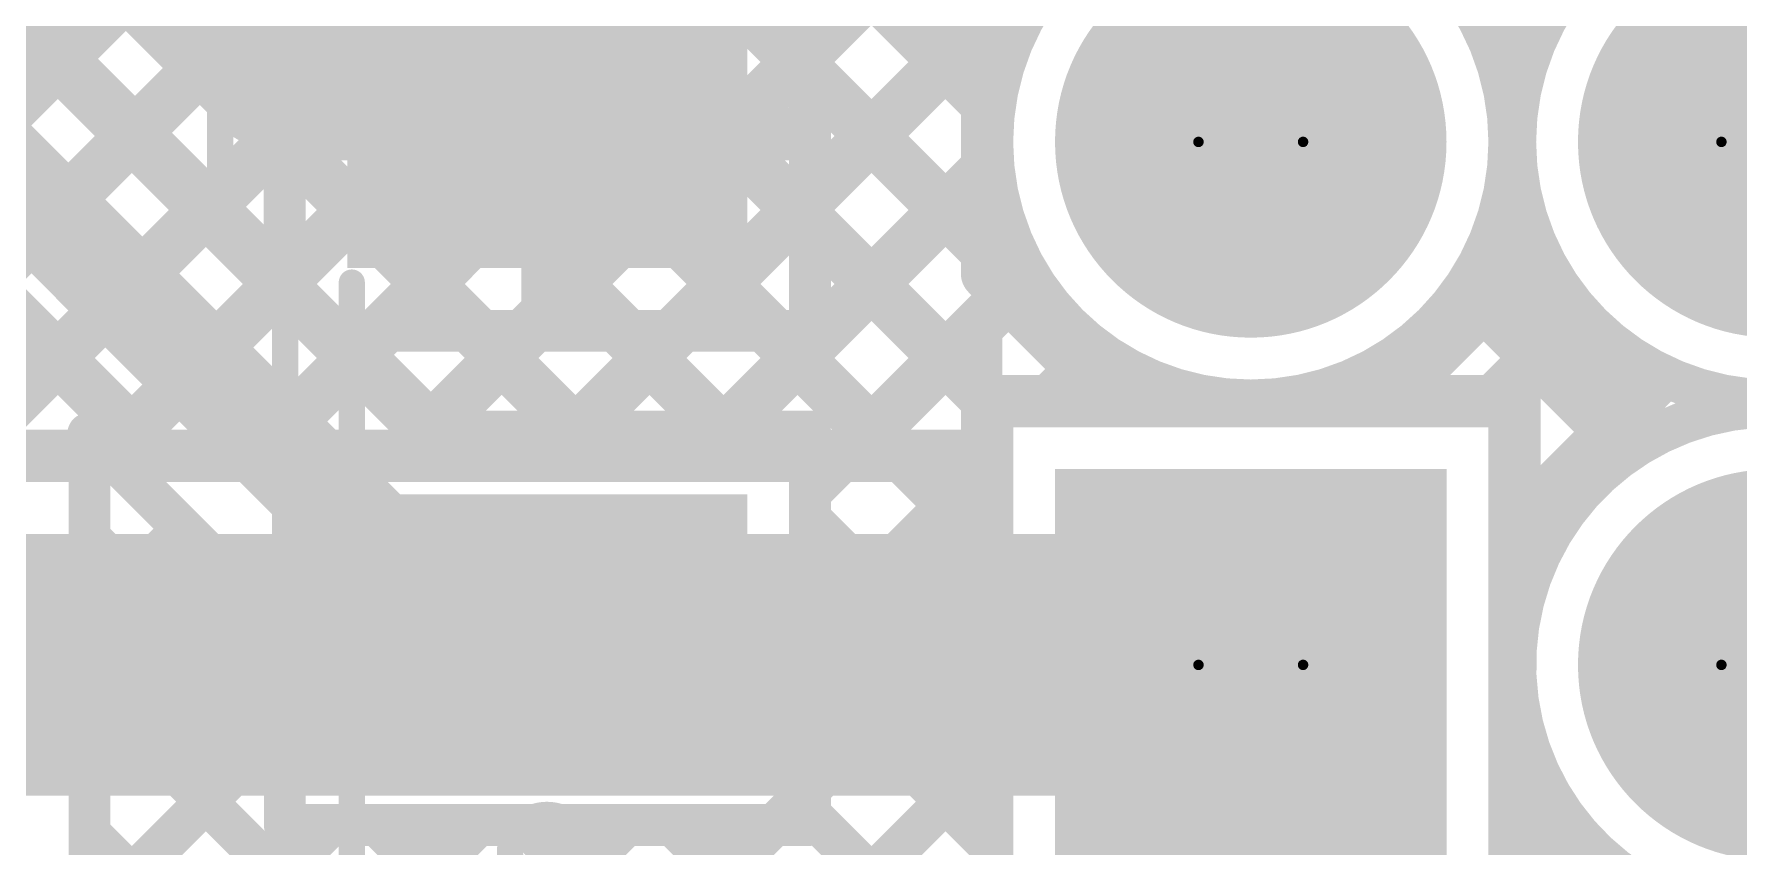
# Model space of a CAD drawing. Header units: inches. Extents: x -1.9 to 9.4, y 0 to 6.7.
# Drawn here: x 0.2097 to 0.5357, y 2.3668 to 2.5222 of the extents above; entities that cross this region are included whole.
import ezdxf

# ---------------------------------------------------------------- set-up
doc = ezdxf.new("R2010")
doc.units = ezdxf.units.IN
doc.header["$MEASUREMENT"] = 0
for name, color, linetype in [('Bottom Layer', 5, 'Continuous'), ('Bottom Solder', 6, 'Continuous'), ('Drill Drawing', 1, 'Continuous'), ('Mechanical 15', 56, 'Continuous'), ('Multi-Layer', 9, 'Continuous'), ('Pad Holes', 156, 'Continuous'), ('Top Layer', 1, 'Continuous'), ('Top Overlay', 2, 'Continuous'), ('Top Paste', 8, 'Continuous'), ('Top Solder', 216, 'Continuous')]:
    doc.layers.add(name, color=color, linetype=linetype)

# ---------------------------------------------------------------- blocks, each defined once
blk = doc.blocks.new('PH_01338_21')
at = {"layer": 'Bottom Layer'}
h = blk.add_hatch(color=5, dxfattribs=at)
edge = h.paths.add_edge_path()
edge.add_arc((-0.2, 0.05), 0.03543, 0, 360)
h = blk.add_hatch(color=5, dxfattribs=at)
edge = h.paths.add_edge_path()
edge.add_arc((-0.1, 0.05), 0.03543, 0, 360)
blk.add_hatch(color=5, dxfattribs=at).paths.add_polyline_path([(-0.23543, -0.01457), (-0.16457, -0.01457), (-0.16457, -0.08543), (-0.23543, -0.08543)])
h = blk.add_hatch(color=5, dxfattribs=at)
edge = h.paths.add_edge_path()
edge.add_arc((-0.1, -0.05), 0.03543, 0, 360)
at = {"layer": 'Bottom Solder'}
h = blk.add_hatch(color=6, dxfattribs=at)
edge = h.paths.add_edge_path()
edge.add_arc((-0.2, 0.05), 0.03743, 0, 360)
h = blk.add_hatch(color=6, dxfattribs=at)
edge = h.paths.add_edge_path()
edge.add_arc((-0.1, 0.05), 0.03743, 0, 360)
blk.add_hatch(color=6, dxfattribs=at).paths.add_polyline_path([(-0.23743, -0.01257), (-0.16257, -0.01257), (-0.16257, -0.08743), (-0.23743, -0.08743)])
h = blk.add_hatch(color=6, dxfattribs=at)
edge = h.paths.add_edge_path()
edge.add_arc((-0.1, -0.05), 0.03743, 0, 360)
at = {"layer": 'Multi-Layer'}
h = blk.add_hatch(color=9, dxfattribs=at)
edge = h.paths.add_edge_path()
edge.add_arc((-0.2, 0.05), 0.03543, 0, 360)
h = blk.add_hatch(color=9, dxfattribs=at)
edge = h.paths.add_edge_path()
edge.add_arc((-0.1, 0.05), 0.03543, 0, 360)
blk.add_hatch(color=9, dxfattribs=at).paths.add_polyline_path([(-0.23543, -0.01457), (-0.16457, -0.01457), (-0.16457, -0.08543), (-0.23543, -0.08543)])
h = blk.add_hatch(color=9, dxfattribs=at)
edge = h.paths.add_edge_path()
edge.add_arc((-0.1, -0.05), 0.03543, 0, 360)
at = {"layer": 'Pad Holes'}
h = blk.add_hatch(color=7, dxfattribs=at)
edge = h.paths.add_edge_path()
edge.add_arc((-0.2, 0.05), 0.02165, 0, 360)
h = blk.add_hatch(color=7, dxfattribs=at)
edge = h.paths.add_edge_path()
edge.add_arc((-0.1, 0.05), 0.02165, 0, 360)
h = blk.add_hatch(color=7, dxfattribs=at)
edge = h.paths.add_edge_path()
edge.add_arc((-0.2, -0.05), 0.02165, 0, 360)
h = blk.add_hatch(color=7, dxfattribs=at)
edge = h.paths.add_edge_path()
edge.add_arc((-0.1, -0.05), 0.02165, 0, 360)
at = {"layer": 'Top Layer'}
h = blk.add_hatch(color=1, dxfattribs=at)
edge = h.paths.add_edge_path()
edge.add_arc((-0.2, 0.05), 0.03543, 0, 360)
h = blk.add_hatch(color=1, dxfattribs=at)
edge = h.paths.add_edge_path()
edge.add_arc((-0.1, 0.05), 0.03543, 0, 360)
blk.add_hatch(color=1, dxfattribs=at).paths.add_polyline_path([(-0.23543, -0.01457), (-0.16457, -0.01457), (-0.16457, -0.08543), (-0.23543, -0.08543)])
h = blk.add_hatch(color=1, dxfattribs=at)
edge = h.paths.add_edge_path()
edge.add_arc((-0.1, -0.05), 0.03543, 0, 360)
at = {"layer": 'Top Solder'}
h = blk.add_hatch(color=216, dxfattribs=at)
edge = h.paths.add_edge_path()
edge.add_arc((-0.2, 0.05), 0.03743, 0, 360)
h = blk.add_hatch(color=216, dxfattribs=at)
edge = h.paths.add_edge_path()
edge.add_arc((-0.1, 0.05), 0.03743, 0, 360)
blk.add_hatch(color=216, dxfattribs=at).paths.add_polyline_path([(-0.23743, -0.01257), (-0.16257, -0.01257), (-0.16257, -0.08743), (-0.23743, -0.08743)])
h = blk.add_hatch(color=216, dxfattribs=at)
edge = h.paths.add_edge_path()
edge.add_arc((-0.1, -0.05), 0.03743, 0, 360)
at = {"layer": 'Top Overlay'}
blk.add_lwpolyline([(-0.25, -0.09842, 0.005, 0.005, 0), (-0.25, 0.09842, 0.005, 0.005, 0)], format="xyseb", dxfattribs=at)
blk = doc.blocks.new('MBS10S_25')
at = {"layer": 'Top Layer'}
for points in [[(-0.15577, 0.07086), (-0.08333, 0.07086), (-0.08333, 0.02362), (-0.15577, 0.02362)], [(0.08332, 0.07086), (0.15576, 0.07086), (0.15576, 0.02362), (0.08332, 0.02362)], [(-0.15576, -0.02362), (-0.08332, -0.02362), (-0.08332, -0.07086), (-0.15576, -0.07086)], [(0.08333, -0.02362), (0.15577, -0.02362), (0.15577, -0.07086), (0.08333, -0.07086)]]:
    blk.add_hatch(color=1, dxfattribs=at).paths.add_polyline_path(points)
at = {"layer": 'Top Paste'}
for points in [[(-0.15577, 0.07086), (-0.08333, 0.07086), (-0.08333, 0.02362), (-0.15577, 0.02362)], [(0.08332, 0.07086), (0.15576, 0.07086), (0.15576, 0.02362), (0.08332, 0.02362)], [(-0.15576, -0.02362), (-0.08332, -0.02362), (-0.08332, -0.07086), (-0.15576, -0.07086)], [(0.08333, -0.02362), (0.15577, -0.02362), (0.15577, -0.07086), (0.08333, -0.07086)]]:
    blk.add_hatch(color=8, dxfattribs=at).paths.add_polyline_path(points)
at = {"layer": 'Top Solder'}
for points in [[(-0.15777, 0.07286), (-0.08133, 0.07286), (-0.08133, 0.02162), (-0.15777, 0.02162)], [(0.08132, 0.07286), (0.15776, 0.07286), (0.15776, 0.02162), (0.08132, 0.02162)], [(-0.15776, -0.02162), (-0.08132, -0.02162), (-0.08132, -0.07286), (-0.15776, -0.07286)], [(0.08133, -0.02162), (0.15777, -0.02162), (0.15777, -0.07286), (0.08133, -0.07286)]]:
    blk.add_hatch(color=216, dxfattribs=at).paths.add_polyline_path(points)
at = {"layer": 'Mechanical 15'}
blk.add_lwpolyline([(0.07054, 0.00501, 0.0001, 0.0001, 0), (0.07052, 0.00499, 0.0001, 0.0001, 0)], format="xyseb", dxfattribs=at)
for points in [[(0.0705, 0.00499, 0.00005, 0.00005, 1), (0.07055, 0.00499, 0.00005, 0.00005, 1)], [(0.07052, 0.00501, 0.00005, 0.00005, 1), (0.07057, 0.00501, 0.00005, 0.00005, 1)]]:
    blk.add_lwpolyline(points, format="xyseb", close=True, dxfattribs=at)
at = {"layer": 'Top Overlay'}
for points in [[(-0.1124, 0.09, 0.005, 0.005, 1), (-0.12654, 0.09, 0.005, 0.005, 1)], [(-0.0834, 0.09843, 0.0025, 0.0025, 1), (-0.0809, 0.09843, 0.0025, 0.0025, 1)], [(-0.0834, 0.09843, 0.0025, 0.0025, 1), (-0.0809, 0.09843, 0.0025, 0.0025, 1)], [(-0.07067, 0.09843, 0.0025, 0.0025, 1), (-0.06817, 0.09843, 0.0025, 0.0025, 1)], [(0.08195, 0.09843, 0.0025, 0.0025, 1), (0.08445, 0.09843, 0.0025, 0.0025, 1)], [(0.08195, 0.09843, 0.0025, 0.0025, 1), (0.08445, 0.09843, 0.0025, 0.0025, 1)], [(-0.12779, 0.09, 0.0025, 0.0025, 1), (-0.12529, 0.09, 0.0025, 0.0025, 1)], [(-0.11365, 0.09, 0.0025, 0.0025, 1), (-0.11115, 0.09, 0.0025, 0.0025, 1)], [(0.03678, 0.085, 0.0025, 0.0025, 1), (0.03928, 0.085, 0.0025, 0.0025, 1)], [(-0.0834, 0.07564, 0.0025, 0.0025, 1), (-0.0809, 0.07564, 0.0025, 0.0025, 1)], [(0.08195, 0.07564, 0.0025, 0.0025, 1), (0.08445, 0.07564, 0.0025, 0.0025, 1)], [(-0.04822, 0.07, 0.0025, 0.0025, 1), (-0.04572, 0.07, 0.0025, 0.0025, 1)], [(0.03678, 0.055, 0.0025, 0.0025, 1), (0.03928, 0.055, 0.0025, 0.0025, 1)], [(0.03678, 0.055, 0.0025, 0.0025, 1), (0.03928, 0.055, 0.0025, 0.0025, 1)], [(-0.06822, 0.05, 0.0025, 0.0025, 1), (-0.06572, 0.05, 0.0025, 0.0025, 1)], [(-0.02822, 0.05, 0.0025, 0.0025, 1), (-0.02572, 0.05, 0.0025, 0.0025, 1)], [(-0.04822, 0.03, 0.0025, 0.0025, 1), (-0.04572, 0.03, 0.0025, 0.0025, 1)], [(0.03678, 0.025, 0.0025, 0.0025, 1), (0.03928, 0.025, 0.0025, 0.0025, 1)], [(-0.0834, 0.01886, 0.0025, 0.0025, 1), (-0.0809, 0.01886, 0.0025, 0.0025, 1)], [(0.08195, 0.01886, 0.0025, 0.0025, 1), (0.08445, 0.01886, 0.0025, 0.0025, 1)], [(-0.0834, -0.01885, 0.0025, 0.0025, 1), (-0.0809, -0.01885, 0.0025, 0.0025, 1)], [(0.08195, -0.01885, 0.0025, 0.0025, 1), (0.08445, -0.01885, 0.0025, 0.0025, 1)], [(0.03928, -0.025, 0.0025, 0.0025, 1), (0.04178, -0.025, 0.0025, 0.0025, 1)], [(-0.05822, -0.035, 0.0025, 0.0025, 1), (-0.05572, -0.035, 0.0025, 0.0025, 1)], [(0.03928, -0.055, 0.0025, 0.0025, 1), (0.04178, -0.055, 0.0025, 0.0025, 1)], [(0.03928, -0.055, 0.0025, 0.0025, 1), (0.04178, -0.055, 0.0025, 0.0025, 1)], [(-0.0834, -0.07563, 0.0025, 0.0025, 1), (-0.0809, -0.07563, 0.0025, 0.0025, 1)], [(-0.05822, -0.075, 0.0025, 0.0025, 1), (-0.05572, -0.075, 0.0025, 0.0025, 1)], [(0.08195, -0.07563, 0.0025, 0.0025, 1), (0.08445, -0.07563, 0.0025, 0.0025, 1)], [(0.03928, -0.085, 0.0025, 0.0025, 1), (0.04178, -0.085, 0.0025, 0.0025, 1)], [(-0.0834, -0.09842, 0.0025, 0.0025, 1), (-0.0809, -0.09842, 0.0025, 0.0025, 1)], [(-0.0834, -0.09842, 0.0025, 0.0025, 1), (-0.0809, -0.09842, 0.0025, 0.0025, 1)], [(-0.07067, -0.09842, 0.0025, 0.0025, 1), (-0.06817, -0.09842, 0.0025, 0.0025, 1)], [(0.08195, -0.09842, 0.0025, 0.0025, 1), (0.08445, -0.09842, 0.0025, 0.0025, 1)], [(0.08195, -0.09842, 0.0025, 0.0025, 1), (0.08445, -0.09842, 0.0025, 0.0025, 1)]]:
    blk.add_lwpolyline(points, format="xyseb", close=True, dxfattribs=at)
for points in [[(0.0832, 0.09843, 0.005, 0.005, 0), (-0.08215, 0.09843, 0.005, 0.005, 0)], [(-0.08215, 0.09843, 0.005, 0.005, 0), (-0.08215, 0.07564, 0.005, 0.005, 0)], [(-0.06942, 0.09843, 0.005, 0.005, 0), (-0.06942, -0.09842, 0.005, 0.005, 0)], [(0.0832, 0.09843, 0.005, 0.005, 0), (0.0832, 0.07564, 0.005, 0.005, 0)], [(0.03803, 0.085, 0.005, 0.005, -1), (0.03803, 0.055, 0.005, 0.005, 0)], [(-0.04697, 0.07, 0.005, 0.005, 0), (-0.04697, 0.03, 0.005, 0.005, 0)], [(0.03803, 0.025, 0.005, 0.005, -1), (0.03803, 0.055, 0.005, 0.005, 0)], [(-0.02697, 0.05, 0.005, 0.005, 0), (-0.06697, 0.05, 0.005, 0.005, 0)], [(-0.08215, 0.01886, 0.005, 0.005, 0), (-0.08215, -0.01885, 0.005, 0.005, 0)], [(0.0832, 0.01886, 0.005, 0.005, 0), (0.0832, -0.01885, 0.005, 0.005, 0)], [(0.04053, -0.025, 0.005, 0.005, -1), (0.04053, -0.055, 0.005, 0.005, 0)], [(-0.05697, -0.035, 0.005, 0.005, 0), (-0.05697, -0.075, 0.005, 0.005, 0)], [(0.04053, -0.085, 0.005, 0.005, -1), (0.04053, -0.055, 0.005, 0.005, 0)], [(-0.08215, -0.07563, 0.005, 0.005, 0), (-0.08215, -0.09842, 0.005, 0.005, 0)], [(0.0832, -0.07563, 0.005, 0.005, 0), (0.0832, -0.09842, 0.005, 0.005, 0)], [(0.0832, -0.09842, 0.005, 0.005, 0), (-0.08215, -0.09842, 0.005, 0.005, 0)]]:
    blk.add_lwpolyline(points, format="xyseb", dxfattribs=at)

msp = doc.modelspace()

# ---------------------------------------------------------------- linework, layer by layer
at = {"layer": 'Bottom Layer'}
for points in [[(0.16792, 2.47046, 0.01, 0.01, 0), (1.06697, 3.36951, 0.01, 0.01, 0)], [(0.18206, 2.45632, 0.01, 0.01, 0), (1.09526, 3.36951, 0.01, 0.01, 0)], [(0.1962, 2.44217, 0.01, 0.01, 0), (1.12354, 3.36951, 0.01, 0.01, 0)], [(0.22389, 2.44157, 0.01, 0.01, 0), (1.15183, 3.36951, 0.01, 0.01, 0)], [(0.25217, 2.44157, 0.01, 0.01, 0), (1.18011, 3.36951, 0.01, 0.01, 0)], [(0.28046, 2.44157, 0.01, 0.01, 0), (0.95067, 3.11179, 0.01, 0.01, 0)], [(0.1659, 2.67835, 0.01, 0.01, 0), (0.39225, 2.45201, 0.01, 0.01, 0)], [(0.21103, 2.66151, 0.01, 0.01, 0), (0.39196, 2.48058, 0.01, 0.01, 0)], [(0.23931, 2.66151, 0.01, 0.01, 0), (0.39196, 2.50886, 0.01, 0.01, 0)], [(0.1659, 2.65007, 0.01, 0.01, 0), (0.3744, 2.44157, 0.01, 0.01, 0)], [(0.1659, 2.62179, 0.01, 0.01, 0), (0.34611, 2.44157, 0.01, 0.01, 0)], [(0.1659, 2.5935, 0.01, 0.01, 0), (0.31783, 2.44157, 0.01, 0.01, 0)], [(0.1659, 2.56522, 0.01, 0.01, 0), (0.28954, 2.44157, 0.01, 0.01, 0)], [(0.39196, 2.52479, 0.01, 0.01, 0), (0.41917, 2.55201, 0.01, 0.01, 0)], [(0.39196, 2.52679, 0.01, 0.01, 0), (0.41718, 2.55201, 0.01, 0.01, 0)], [(0.1659, 2.53693, 0.01, 0.01, 0), (0.26126, 2.44157, 0.01, 0.01, 0)], [(0.30874, 2.44157, 0.01, 0.01, 0), (0.39196, 2.52479, 0.01, 0.01, 0)], [(0.39196, 2.47636, 0.01, 0.01, 0), (0.39196, 2.52679, 0.01, 0.01, 0)], [(0.1659, 2.50865, 0.01, 0.01, 0), (0.23297, 2.44157, 0.01, 0.01, 0)], [(0.33703, 2.44157, 0.01, 0.01, 0), (0.39196, 2.49651, 0.01, 0.01, 0)], [(0.33703, 2.44157, 0.01, 0.01, 0), (0.39196, 2.49651, 0.01, 0.01, 0)], [(0.39196, 2.47636, 0.01, 0.01, 0), (0.41631, 2.45201, 0.01, 0.01, 0)], [(0.46848, 2.45201, 0.01, 0.01, 0), (0.49239, 2.47593, 0.01, 0.01, 0)], [(0.49239, 2.47593, 0.01, 0.01, 0), (0.51674, 2.45157, 0.01, 0.01, 0)], [(0.36531, 2.44157, 0.01, 0.01, 0), (0.39603, 2.47229, 0.01, 0.01, 0)], [(0.48693, 2.47046, 0.01, 0.01, 0), (0.51128, 2.44611, 0.01, 0.01, 0)], [(0.48888, 2.45201, 0.01, 0.01, 0), (0.5026, 2.46572, 0.01, 0.01, 0)], [(0.40403, 2.45201, 0.01, 0.01, 0), (0.41017, 2.45815, 0.01, 0.01, 0)], [(0.47279, 2.45632, 0.01, 0.01, 0), (0.4771, 2.45201, 0.01, 0.01, 0)], [(0.39196, 2.44157, 0.01, 0.01, 0), (0.39196, 2.45201, 0.01, 0.01, 0)], [(0.39196, 2.45201, 0.01, 0.01, 0), (0.41631, 2.45201, 0.01, 0.01, 0)], [(0.46848, 2.45201, 0.01, 0.01, 0), (0.49283, 2.45201, 0.01, 0.01, 0)], [(0.49283, 2.42766, 0.01, 0.01, 0), (0.49283, 2.45201, 0.01, 0.01, 0)], [(0.49283, 2.42767, 0.01, 0.01, 0), (0.51674, 2.45158, 0.01, 0.01, 0)], [(0.49283, 2.42766, 0.01, 0.01, 0), (0.51674, 2.45157, 0.01, 0.01, 0)], [(0.1968, 2.44157, 0.01, 0.01, 0), (0.39196, 2.44157, 0.01, 0.01, 0)], [(0.49283, 2.43628, 0.01, 0.01, 0), (0.49714, 2.43197, 0.01, 0.01, 0)], [(0.1768, 2.40157, 0.05, 0.05, 0), (0.44239, 2.40157, 0.05, 0.05, 0)], [(0.44143, 2.40061, 0.05, 0.05, 0), (0.44239, 2.40157, 0.05, 0.05, 0)], [(0.44143, 2.32368, 0.05, 0.05, 0), (0.44143, 2.40061, 0.05, 0.05, 0)], [(0.54239, 2.40157, 0.02, 0.02, 0), (0.64933, 2.29464, 0.02, 0.02, 0)], [(0.49283, 2.35114, 0.01, 0.01, 0), (0.49283, 2.37549, 0.01, 0.01, 0)], [(0.49283, 2.37549, 0.01, 0.01, 0), (0.51718, 2.35114, 0.01, 0.01, 0)], [(0.49283, 2.3711, 0.01, 0.01, 0), (0.49502, 2.3733, 0.01, 0.01, 0)]]:
    msp.add_lwpolyline(points, format="xyseb", dxfattribs=at)
for points in [[(0.38946, 2.52679, 0.005, 0.005, 1), (0.39446, 2.52679, 0.005, 0.005, 1)], [(0.38946, 2.52679, 0.005, 0.005, 1), (0.39446, 2.52679, 0.005, 0.005, 1)], [(0.38946, 2.52479, 0.005, 0.005, 1), (0.39446, 2.52479, 0.005, 0.005, 1)], [(0.38946, 2.52479, 0.005, 0.005, 1), (0.39446, 2.52479, 0.005, 0.005, 1)], [(0.38946, 2.50886, 0.005, 0.005, 1), (0.39446, 2.50886, 0.005, 0.005, 1)], [(0.38946, 2.49651, 0.005, 0.005, 1), (0.39446, 2.49651, 0.005, 0.005, 1)], [(0.38946, 2.49651, 0.005, 0.005, 1), (0.39446, 2.49651, 0.005, 0.005, 1)], [(0.38946, 2.48058, 0.005, 0.005, 1), (0.39446, 2.48058, 0.005, 0.005, 1)], [(0.38946, 2.47636, 0.005, 0.005, 1), (0.39446, 2.47636, 0.005, 0.005, 1)], [(0.38946, 2.47636, 0.005, 0.005, 1), (0.39446, 2.47636, 0.005, 0.005, 1)], [(0.48989, 2.47593, 0.005, 0.005, 1), (0.49489, 2.47593, 0.005, 0.005, 1)], [(0.48989, 2.47593, 0.005, 0.005, 1), (0.49489, 2.47593, 0.005, 0.005, 1)], [(0.39353, 2.47229, 0.005, 0.005, 1), (0.39853, 2.47229, 0.005, 0.005, 1)], [(0.48443, 2.47046, 0.005, 0.005, 1), (0.48943, 2.47046, 0.005, 0.005, 1)], [(0.5001, 2.46572, 0.005, 0.005, 1), (0.5051, 2.46572, 0.005, 0.005, 1)], [(0.40767, 2.45815, 0.005, 0.005, 1), (0.41267, 2.45815, 0.005, 0.005, 1)], [(0.47029, 2.45632, 0.005, 0.005, 1), (0.47529, 2.45632, 0.005, 0.005, 1)], [(0.38946, 2.45201, 0.005, 0.005, 1), (0.39446, 2.45201, 0.005, 0.005, 1)], [(0.38946, 2.45201, 0.005, 0.005, 1), (0.39446, 2.45201, 0.005, 0.005, 1)], [(0.38975, 2.45201, 0.005, 0.005, 1), (0.39475, 2.45201, 0.005, 0.005, 1)], [(0.40153, 2.45201, 0.005, 0.005, 1), (0.40653, 2.45201, 0.005, 0.005, 1)], [(0.41381, 2.45201, 0.005, 0.005, 1), (0.41881, 2.45201, 0.005, 0.005, 1)], [(0.41381, 2.45201, 0.005, 0.005, 1), (0.41881, 2.45201, 0.005, 0.005, 1)], [(0.46598, 2.45201, 0.005, 0.005, 1), (0.47098, 2.45201, 0.005, 0.005, 1)], [(0.46598, 2.45201, 0.005, 0.005, 1), (0.47098, 2.45201, 0.005, 0.005, 1)], [(0.4746, 2.45201, 0.005, 0.005, 1), (0.4796, 2.45201, 0.005, 0.005, 1)], [(0.48638, 2.45201, 0.005, 0.005, 1), (0.49138, 2.45201, 0.005, 0.005, 1)], [(0.49033, 2.45201, 0.005, 0.005, 1), (0.49533, 2.45201, 0.005, 0.005, 1)], [(0.49033, 2.45201, 0.005, 0.005, 1), (0.49533, 2.45201, 0.005, 0.005, 1)], [(0.51424, 2.45158, 0.005, 0.005, 1), (0.51924, 2.45158, 0.005, 0.005, 1)], [(0.51424, 2.45157, 0.005, 0.005, 1), (0.51924, 2.45157, 0.005, 0.005, 1)], [(0.51424, 2.45157, 0.005, 0.005, 1), (0.51924, 2.45157, 0.005, 0.005, 1)], [(0.50878, 2.44611, 0.005, 0.005, 1), (0.51378, 2.44611, 0.005, 0.005, 1)], [(0.22139, 2.44157, 0.005, 0.005, 1), (0.22639, 2.44157, 0.005, 0.005, 1)], [(0.23047, 2.44157, 0.005, 0.005, 1), (0.23547, 2.44157, 0.005, 0.005, 1)], [(0.24967, 2.44157, 0.005, 0.005, 1), (0.25467, 2.44157, 0.005, 0.005, 1)], [(0.25876, 2.44157, 0.005, 0.005, 1), (0.26376, 2.44157, 0.005, 0.005, 1)], [(0.27796, 2.44157, 0.005, 0.005, 1), (0.28296, 2.44157, 0.005, 0.005, 1)], [(0.28704, 2.44157, 0.005, 0.005, 1), (0.29204, 2.44157, 0.005, 0.005, 1)], [(0.30624, 2.44157, 0.005, 0.005, 1), (0.31124, 2.44157, 0.005, 0.005, 1)], [(0.31533, 2.44157, 0.005, 0.005, 1), (0.32033, 2.44157, 0.005, 0.005, 1)], [(0.33453, 2.44157, 0.005, 0.005, 1), (0.33953, 2.44157, 0.005, 0.005, 1)], [(0.33453, 2.44157, 0.005, 0.005, 1), (0.33953, 2.44157, 0.005, 0.005, 1)], [(0.34361, 2.44157, 0.005, 0.005, 1), (0.34861, 2.44157, 0.005, 0.005, 1)], [(0.36281, 2.44157, 0.005, 0.005, 1), (0.36781, 2.44157, 0.005, 0.005, 1)], [(0.3719, 2.44157, 0.005, 0.005, 1), (0.3769, 2.44157, 0.005, 0.005, 1)], [(0.38946, 2.44157, 0.005, 0.005, 1), (0.39446, 2.44157, 0.005, 0.005, 1)], [(0.38946, 2.44157, 0.005, 0.005, 1), (0.39446, 2.44157, 0.005, 0.005, 1)], [(0.49033, 2.43628, 0.005, 0.005, 1), (0.49533, 2.43628, 0.005, 0.005, 1)], [(0.49464, 2.43197, 0.005, 0.005, 1), (0.49964, 2.43197, 0.005, 0.005, 1)], [(0.49033, 2.42767, 0.005, 0.005, 1), (0.49533, 2.42767, 0.005, 0.005, 1)], [(0.49033, 2.42766, 0.005, 0.005, 1), (0.49533, 2.42766, 0.005, 0.005, 1)], [(0.49033, 2.42766, 0.005, 0.005, 1), (0.49533, 2.42766, 0.005, 0.005, 1)], [(0.42893, 2.40061, 0.025, 0.025, 1), (0.45393, 2.40061, 0.025, 0.025, 1)], [(0.42893, 2.40061, 0.025, 0.025, 1), (0.45393, 2.40061, 0.025, 0.025, 1)], [(0.42989, 2.40157, 0.025, 0.025, 1), (0.45489, 2.40157, 0.025, 0.025, 1)], [(0.42989, 2.40157, 0.025, 0.025, 1), (0.45489, 2.40157, 0.025, 0.025, 1)], [(0.53739, 2.40157, 0.01, 0.01, 1), (0.54739, 2.40157, 0.01, 0.01, 1)], [(0.49033, 2.37549, 0.005, 0.005, 1), (0.49533, 2.37549, 0.005, 0.005, 1)], [(0.49033, 2.37549, 0.005, 0.005, 1), (0.49533, 2.37549, 0.005, 0.005, 1)], [(0.49252, 2.3733, 0.005, 0.005, 1), (0.49752, 2.3733, 0.005, 0.005, 1)], [(0.49033, 2.3711, 0.005, 0.005, 1), (0.49533, 2.3711, 0.005, 0.005, 1)]]:
    msp.add_lwpolyline(points, format="xyseb", close=True, dxfattribs=at)
at = {"layer": 'Drill Drawing'}
for points in [[(0.45239, 2.50157, 0.002, 0.002, 1), (0.43239, 2.50157, 0.002, 0.002, 1)], [(0.55239, 2.50157, 0.002, 0.002, 1), (0.53239, 2.50157, 0.002, 0.002, 1)], [(0.43189, 2.50157, 0.001, 0.001, 1), (0.43289, 2.50157, 0.001, 0.001, 1)], [(0.45189, 2.50157, 0.001, 0.001, 1), (0.45289, 2.50157, 0.001, 0.001, 1)], [(0.53189, 2.50157, 0.001, 0.001, 1), (0.53289, 2.50157, 0.001, 0.001, 1)], [(0.45239, 2.40157, 0.002, 0.002, 1), (0.43239, 2.40157, 0.002, 0.002, 1)], [(0.55239, 2.40157, 0.002, 0.002, 1), (0.53239, 2.40157, 0.002, 0.002, 1)], [(0.43189, 2.40157, 0.001, 0.001, 1), (0.43289, 2.40157, 0.001, 0.001, 1)], [(0.45189, 2.40157, 0.001, 0.001, 1), (0.45289, 2.40157, 0.001, 0.001, 1)], [(0.53189, 2.40157, 0.001, 0.001, 1), (0.53289, 2.40157, 0.001, 0.001, 1)]]:
    msp.add_lwpolyline(points, format="xyseb", close=True, dxfattribs=at)
at = {"layer": 'Top Layer'}
for points in [[(0.3581, 2.49094, 0.008, 0.008, 0), (0.54899, 2.68183, 0.008, 0.008, 0)], [(0.23418, 2.66664, 0.008, 0.008, 0), (0.39332, 2.50751, 0.008, 0.008, 0)], [(0.2156, 2.51814, 0.008, 0.008, 0), (0.33922, 2.64176, 0.008, 0.008, 0)], [(0.3581, 2.51922, 0.008, 0.008, 0), (0.46941, 2.63053, 0.008, 0.008, 0)], [(0.38343, 2.63053, 0.008, 0.008, 0), (0.49582, 2.51814, 0.008, 0.008, 0)], [(0.1499, 2.6095, 0.008, 0.008, 0), (0.25766, 2.50174, 0.008, 0.008, 0)], [(0.1499, 2.58383, 0.008, 0.008, 0), (0.25766, 2.47607, 0.008, 0.008, 0)], [(0.1259, 2.57389, 0.02, 0.02, 0), (0.27758, 2.42221, 0.02, 0.02, 0)], [(0.22334, 2.54088, 0.02, 0.02, 0), (0.25338, 2.51084, 0.02, 0.02, 0)], [(0.25766, 2.47607, 0.008, 0.008, 0), (0.25766, 2.54069, 0.008, 0.008, 0)], [(0.3581, 2.46545, 0.008, 0.008, 0), (0.3581, 2.54069, 0.008, 0.008, 0)], [(0.30788, 2.50307, 0.01, 0.01, 0), (0.30788, 2.53669, 0.01, 0.01, 0)], [(0.22974, 2.50399, 0.008, 0.008, 0), (0.25766, 2.53192, 0.008, 0.008, 0)], [(0.25338, 2.51084, 0.02, 0.02, 0), (0.30011, 2.51084, 0.02, 0.02, 0)], [(0.30011, 2.51084, 0.02, 0.02, 0), (0.30788, 2.50307, 0.02, 0.02, 0)], [(0.3581, 2.51444, 0.008, 0.008, 0), (0.42153, 2.45101, 0.008, 0.008, 0)], [(0.49098, 2.51068, 0.008, 0.008, 0), (0.49463, 2.51433, 0.008, 0.008, 0)], [(0.24388, 2.48985, 0.008, 0.008, 0), (0.25766, 2.50363, 0.008, 0.008, 0)], [(0.26166, 2.50307, 0.01, 0.01, 0), (0.30788, 2.50307, 0.01, 0.01, 0)], [(0.30788, 2.50307, 0.01, 0.01, 0), (0.3541, 2.50307, 0.01, 0.01, 0)], [(0.30788, 2.46945, 0.01, 0.01, 0), (0.30788, 2.50307, 0.01, 0.01, 0)], [(0.34166, 2.44621, 0.008, 0.008, 0), (0.39312, 2.49766, 0.008, 0.008, 0)], [(0.34166, 2.44621, 0.008, 0.008, 0), (0.39312, 2.49766, 0.008, 0.008, 0)], [(0.4913, 2.49438, 0.008, 0.008, 0), (0.49395, 2.49172, 0.008, 0.008, 0)], [(0.48486, 2.47627, 0.008, 0.008, 0), (0.49526, 2.48667, 0.008, 0.008, 0)], [(0.3581, 2.48615, 0.008, 0.008, 0), (0.39325, 2.45101, 0.008, 0.008, 0)], [(0.35811, 2.43437, 0.008, 0.008, 0), (0.39996, 2.47622, 0.008, 0.008, 0)], [(0.48341, 2.47398, 0.008, 0.008, 0), (0.5148, 2.44259, 0.008, 0.008, 0)], [(0.48788, 2.45101, 0.008, 0.008, 0), (0.50552, 2.46865, 0.008, 0.008, 0)], [(0.26829, 2.46545, 0.008, 0.008, 0), (0.3581, 2.46545, 0.008, 0.008, 0)], [(0.26829, 2.46545, 0.008, 0.008, 0), (0.28753, 2.44621, 0.008, 0.008, 0)], [(0.27217, 2.46157, 0.008, 0.008, 0), (0.27604, 2.46545, 0.008, 0.008, 0)], [(0.28631, 2.44742, 0.008, 0.008, 0), (0.30433, 2.46545, 0.008, 0.008, 0)], [(0.29395, 2.46545, 0.008, 0.008, 0), (0.31319, 2.44621, 0.008, 0.008, 0)], [(0.31337, 2.44621, 0.008, 0.008, 0), (0.33261, 2.46545, 0.008, 0.008, 0)], [(0.32224, 2.46545, 0.008, 0.008, 0), (0.34148, 2.44621, 0.008, 0.008, 0)], [(0.35052, 2.46545, 0.008, 0.008, 0), (0.39296, 2.42301, 0.008, 0.008, 0)], [(0.40303, 2.45101, 0.008, 0.008, 0), (0.41349, 2.46147, 0.008, 0.008, 0)], [(0.4596, 2.45101, 0.008, 0.008, 0), (0.4677, 2.45911, 0.008, 0.008, 0)], [(0.46912, 2.45999, 0.008, 0.008, 0), (0.4781, 2.45101, 0.008, 0.008, 0)], [(0.49183, 2.42667, 0.008, 0.008, 0), (0.5218, 2.45664, 0.008, 0.008, 0)], [(0.39296, 2.45101, 0.008, 0.008, 0), (0.49183, 2.45101, 0.008, 0.008, 0)], [(0.39296, 2.35214, 0.008, 0.008, 0), (0.39296, 2.45101, 0.008, 0.008, 0)], [(0.49183, 2.35214, 0.008, 0.008, 0), (0.49183, 2.45101, 0.008, 0.008, 0)], [(0.57388, 2.36347, 0.008, 0.008, -4.470322), (0.59183, 2.40157, 0.008, 0.008, 0)], [(0.53254, 2.45313, 0.008, 0.008, 0), (0.53519, 2.45048, 0.008, 0.008, 0)], [(0.22009, 2.44576, 0.008, 0.008, 0), (0.25767, 2.40818, 0.008, 0.008, 0)], [(0.22009, 2.44576, 0.008, 0.008, -0.036165), (0.22034, 2.4423, 0.008, 0.008, 0)], [(0.22009, 2.44576, 0.008, 0.008, -0.036165), (0.22034, 2.4423, 0.008, 0.008, 0)], [(0.28753, 2.44621, 0.008, 0.008, 0), (0.29427, 2.44621, 0.008, 0.008, 0)], [(0.28753, 2.44621, 0.008, 0.008, 0), (0.29427, 2.44621, 0.008, 0.008, 0)], [(0.29427, 2.44621, 0.008, 0.008, 0), (0.35811, 2.44621, 0.008, 0.008, 0)], [(0.35811, 2.37096, 0.008, 0.008, 0), (0.35811, 2.44621, 0.008, 0.008, 0)], [(0.22034, 2.24577, 0.008, 0.008, 0), (0.22034, 2.4423, 0.008, 0.008, 0)], [(0.22034, 2.43802, 0.008, 0.008, 0), (0.22408, 2.44177, 0.008, 0.008, 0)], [(0.35811, 2.40609, 0.008, 0.008, 0), (0.39296, 2.44094, 0.008, 0.008, 0)], [(0.49183, 2.43728, 0.008, 0.008, 0), (0.50081, 2.4283, 0.008, 0.008, 0)], [(0.27758, 2.42221, 0.02, 0.02, 0), (0.29427, 2.42221, 0.02, 0.02, 0)], [(0.29427, 2.42221, 0.02, 0.02, 0), (0.30789, 2.40858, 0.02, 0.02, 0)], [(0.35811, 2.42958, 0.008, 0.008, 0), (0.39296, 2.39472, 0.008, 0.008, 0)], [(0.22034, 2.40974, 0.008, 0.008, 0), (0.23822, 2.42763, 0.008, 0.008, 0)], [(0.22034, 2.42593, 0.008, 0.008, 0), (0.25767, 2.3886, 0.008, 0.008, 0)], [(0.22034, 2.38146, 0.008, 0.008, 0), (0.25237, 2.41348, 0.008, 0.008, 0)], [(0.35811, 2.37781, 0.008, 0.008, 0), (0.39296, 2.41266, 0.008, 0.008, 0)], [(0.25767, 2.37096, 0.008, 0.008, 0), (0.25767, 2.40818, 0.008, 0.008, 0)], [(0.35811, 2.40129, 0.008, 0.008, 0), (0.39296, 2.36644, 0.008, 0.008, 0)], [(0.22034, 2.39764, 0.008, 0.008, 0), (0.40502, 2.21296, 0.008, 0.008, 0)], [(0.22034, 2.35317, 0.008, 0.008, 0), (0.25767, 2.3905, 0.008, 0.008, 0)], [(0.24378, 2.23519, 0.008, 0.008, 0), (0.39296, 2.38437, 0.008, 0.008, 0)], [(0.49183, 2.38071, 0.008, 0.008, 0), (0.54148, 2.33106, 0.008, 0.008, 0)], [(0.35127, 2.37096, 0.008, 0.008, 0), (0.35811, 2.37781, 0.008, 0.008, 0)], [(0.49183, 2.3701, 0.008, 0.008, 0), (0.49922, 2.3775, 0.008, 0.008, 0)], [(0.35811, 2.37301, 0.008, 0.008, 0), (0.51243, 2.21869, 0.008, 0.008, 0)], [(0.22034, 2.32489, 0.008, 0.008, 0), (0.26641, 2.37096, 0.008, 0.008, 0)], [(0.22034, 2.26832, 0.008, 0.008, 0), (0.32298, 2.37096, 0.008, 0.008, 0)], [(0.22034, 2.32489, 0.008, 0.008, 0), (0.26641, 2.37096, 0.008, 0.008, 0)], [(0.22034, 2.2966, 0.008, 0.008, 0), (0.2947, 2.37096, 0.008, 0.008, 0)], [(0.22034, 2.36936, 0.008, 0.008, 0), (0.39734, 2.19236, 0.008, 0.008, 0)], [(0.22321, 2.2429, 0.008, 0.008, 0), (0.35127, 2.37096, 0.008, 0.008, 0)], [(0.25767, 2.37096, 0.008, 0.008, 0), (0.35811, 2.37096, 0.008, 0.008, 0)], [(0.2753, 2.37096, 0.008, 0.008, 0), (0.41915, 2.22711, 0.008, 0.008, 0)], [(0.30359, 2.37096, 0.008, 0.008, 0), (0.43973, 2.23482, 0.008, 0.008, 0)], [(0.33187, 2.37096, 0.008, 0.008, 0), (0.51243, 2.1904, 0.008, 0.008, 0)]]:
    msp.add_lwpolyline(points, format="xyseb", dxfattribs=at)
for points in [[(0.49183, 2.50157, 0.008, 0.008, 1), (0.39296, 2.50157, 0.008, 0.008, 1)], [(0.59183, 2.50157, 0.008, 0.008, 1), (0.49296, 2.50157, 0.008, 0.008, 1)], [(0.3561, 2.51922, 0.004, 0.004, 1), (0.3601, 2.51922, 0.004, 0.004, 1)], [(0.2136, 2.51814, 0.004, 0.004, 1), (0.2176, 2.51814, 0.004, 0.004, 1)], [(0.24838, 2.51084, 0.01, 0.01, 1), (0.25838, 2.51084, 0.01, 0.01, 1)], [(0.24838, 2.51084, 0.01, 0.01, 1), (0.25838, 2.51084, 0.01, 0.01, 1)], [(0.29511, 2.51084, 0.01, 0.01, 1), (0.30511, 2.51084, 0.01, 0.01, 1)], [(0.29511, 2.51084, 0.01, 0.01, 1), (0.30511, 2.51084, 0.01, 0.01, 1)], [(0.49382, 2.51814, 0.004, 0.004, 1), (0.49782, 2.51814, 0.004, 0.004, 1)], [(0.3561, 2.51444, 0.004, 0.004, 1), (0.3601, 2.51444, 0.004, 0.004, 1)], [(0.49263, 2.51433, 0.004, 0.004, 1), (0.49663, 2.51433, 0.004, 0.004, 1)], [(0.48898, 2.51068, 0.004, 0.004, 1), (0.49298, 2.51068, 0.004, 0.004, 1)], [(0.30288, 2.50307, 0.01, 0.01, 1), (0.31288, 2.50307, 0.01, 0.01, 1)], [(0.39132, 2.50751, 0.004, 0.004, 1), (0.39532, 2.50751, 0.004, 0.004, 1)], [(0.22774, 2.50399, 0.004, 0.004, 1), (0.23174, 2.50399, 0.004, 0.004, 1)], [(0.25566, 2.50363, 0.004, 0.004, 1), (0.25966, 2.50363, 0.004, 0.004, 1)], [(0.25916, 2.50307, 0.005, 0.005, 1), (0.26416, 2.50307, 0.005, 0.005, 1)], [(0.30538, 2.50307, 0.005, 0.005, 1), (0.31038, 2.50307, 0.005, 0.005, 1)], [(0.30538, 2.50307, 0.005, 0.005, 1), (0.31038, 2.50307, 0.005, 0.005, 1)], [(0.30538, 2.50307, 0.005, 0.005, 1), (0.31038, 2.50307, 0.005, 0.005, 1)], [(0.30538, 2.50307, 0.005, 0.005, 1), (0.31038, 2.50307, 0.005, 0.005, 1)], [(0.3516, 2.50307, 0.005, 0.005, 1), (0.3566, 2.50307, 0.005, 0.005, 1)], [(0.25566, 2.50174, 0.004, 0.004, 1), (0.25966, 2.50174, 0.004, 0.004, 1)], [(0.39096, 2.50157, 0.004, 0.004, 1), (0.39496, 2.50157, 0.004, 0.004, 1)], [(0.48983, 2.50157, 0.004, 0.004, 1), (0.49383, 2.50157, 0.004, 0.004, 1)], [(0.49096, 2.50157, 0.004, 0.004, 1), (0.49496, 2.50157, 0.004, 0.004, 1)], [(0.39112, 2.49766, 0.004, 0.004, 1), (0.39512, 2.49766, 0.004, 0.004, 1)], [(0.39112, 2.49766, 0.004, 0.004, 1), (0.39512, 2.49766, 0.004, 0.004, 1)], [(0.4893, 2.49438, 0.004, 0.004, 1), (0.4933, 2.49438, 0.004, 0.004, 1)], [(0.3561, 2.49094, 0.004, 0.004, 1), (0.3601, 2.49094, 0.004, 0.004, 1)], [(0.49195, 2.49172, 0.004, 0.004, 1), (0.49595, 2.49172, 0.004, 0.004, 1)], [(0.24188, 2.48985, 0.004, 0.004, 1), (0.24588, 2.48985, 0.004, 0.004, 1)], [(0.49326, 2.48667, 0.004, 0.004, 1), (0.49726, 2.48667, 0.004, 0.004, 1)], [(0.3561, 2.48615, 0.004, 0.004, 1), (0.3601, 2.48615, 0.004, 0.004, 1)], [(0.25566, 2.47607, 0.004, 0.004, 1), (0.25966, 2.47607, 0.004, 0.004, 1)], [(0.25566, 2.47607, 0.004, 0.004, 1), (0.25966, 2.47607, 0.004, 0.004, 1)], [(0.39796, 2.47622, 0.004, 0.004, 1), (0.40196, 2.47622, 0.004, 0.004, 1)], [(0.48141, 2.47398, 0.004, 0.004, 1), (0.48541, 2.47398, 0.004, 0.004, 1)], [(0.48286, 2.47627, 0.004, 0.004, 1), (0.48686, 2.47627, 0.004, 0.004, 1)], [(0.30538, 2.46945, 0.005, 0.005, 1), (0.31038, 2.46945, 0.005, 0.005, 1)], [(0.50352, 2.46865, 0.004, 0.004, 1), (0.50752, 2.46865, 0.004, 0.004, 1)], [(0.26629, 2.46545, 0.004, 0.004, 1), (0.27029, 2.46545, 0.004, 0.004, 1)], [(0.26629, 2.46545, 0.004, 0.004, 1), (0.27029, 2.46545, 0.004, 0.004, 1)], [(0.27404, 2.46545, 0.004, 0.004, 1), (0.27804, 2.46545, 0.004, 0.004, 1)], [(0.29195, 2.46545, 0.004, 0.004, 1), (0.29595, 2.46545, 0.004, 0.004, 1)], [(0.30233, 2.46545, 0.004, 0.004, 1), (0.30633, 2.46545, 0.004, 0.004, 1)], [(0.32024, 2.46545, 0.004, 0.004, 1), (0.32424, 2.46545, 0.004, 0.004, 1)], [(0.33061, 2.46545, 0.004, 0.004, 1), (0.33461, 2.46545, 0.004, 0.004, 1)], [(0.34852, 2.46545, 0.004, 0.004, 1), (0.35252, 2.46545, 0.004, 0.004, 1)], [(0.3561, 2.46545, 0.004, 0.004, 1), (0.3601, 2.46545, 0.004, 0.004, 1)], [(0.3561, 2.46545, 0.004, 0.004, 1), (0.3601, 2.46545, 0.004, 0.004, 1)], [(0.27017, 2.46157, 0.004, 0.004, 1), (0.27417, 2.46157, 0.004, 0.004, 1)], [(0.41149, 2.46147, 0.004, 0.004, 1), (0.41549, 2.46147, 0.004, 0.004, 1)], [(0.4657, 2.45911, 0.004, 0.004, 1), (0.4697, 2.45911, 0.004, 0.004, 1)], [(0.46712, 2.45999, 0.004, 0.004, 1), (0.47112, 2.45999, 0.004, 0.004, 1)], [(0.5198, 2.45664, 0.004, 0.004, 1), (0.5238, 2.45664, 0.004, 0.004, 1)], [(0.39096, 2.45101, 0.004, 0.004, 1), (0.39496, 2.45101, 0.004, 0.004, 1)], [(0.39096, 2.45101, 0.004, 0.004, 1), (0.39496, 2.45101, 0.004, 0.004, 1)], [(0.39125, 2.45101, 0.004, 0.004, 1), (0.39525, 2.45101, 0.004, 0.004, 1)], [(0.40103, 2.45101, 0.004, 0.004, 1), (0.40503, 2.45101, 0.004, 0.004, 1)], [(0.41953, 2.45101, 0.004, 0.004, 1), (0.42353, 2.45101, 0.004, 0.004, 1)], [(0.4576, 2.45101, 0.004, 0.004, 1), (0.4616, 2.45101, 0.004, 0.004, 1)], [(0.4761, 2.45101, 0.004, 0.004, 1), (0.4801, 2.45101, 0.004, 0.004, 1)], [(0.48588, 2.45101, 0.004, 0.004, 1), (0.48988, 2.45101, 0.004, 0.004, 1)], [(0.48983, 2.45101, 0.004, 0.004, 1), (0.49383, 2.45101, 0.004, 0.004, 1)], [(0.48983, 2.45101, 0.004, 0.004, 1), (0.49383, 2.45101, 0.004, 0.004, 1)], [(0.53054, 2.45313, 0.004, 0.004, 1), (0.53454, 2.45313, 0.004, 0.004, 1)], [(0.53319, 2.45048, 0.004, 0.004, 1), (0.53719, 2.45048, 0.004, 0.004, 1)], [(0.21809, 2.44576, 0.004, 0.004, 1), (0.22209, 2.44576, 0.004, 0.004, 1)], [(0.21809, 2.44576, 0.004, 0.004, 1), (0.22209, 2.44576, 0.004, 0.004, 1)], [(0.21809, 2.44576, 0.004, 0.004, 1), (0.22209, 2.44576, 0.004, 0.004, 1)], [(0.28431, 2.44742, 0.004, 0.004, 1), (0.28831, 2.44742, 0.004, 0.004, 1)], [(0.28553, 2.44621, 0.004, 0.004, 1), (0.28953, 2.44621, 0.004, 0.004, 1)], [(0.28553, 2.44621, 0.004, 0.004, 1), (0.28953, 2.44621, 0.004, 0.004, 1)], [(0.28553, 2.44621, 0.004, 0.004, 1), (0.28953, 2.44621, 0.004, 0.004, 1)], [(0.29227, 2.44621, 0.004, 0.004, 1), (0.29627, 2.44621, 0.004, 0.004, 1)], [(0.29227, 2.44621, 0.004, 0.004, 1), (0.29627, 2.44621, 0.004, 0.004, 1)], [(0.29227, 2.44621, 0.004, 0.004, 1), (0.29627, 2.44621, 0.004, 0.004, 1)], [(0.31119, 2.44621, 0.004, 0.004, 1), (0.31519, 2.44621, 0.004, 0.004, 1)], [(0.31137, 2.44621, 0.004, 0.004, 1), (0.31537, 2.44621, 0.004, 0.004, 1)], [(0.33948, 2.44621, 0.004, 0.004, 1), (0.34348, 2.44621, 0.004, 0.004, 1)], [(0.33966, 2.44621, 0.004, 0.004, 1), (0.34366, 2.44621, 0.004, 0.004, 1)], [(0.33966, 2.44621, 0.004, 0.004, 1), (0.34366, 2.44621, 0.004, 0.004, 1)], [(0.35611, 2.44621, 0.004, 0.004, 1), (0.36011, 2.44621, 0.004, 0.004, 1)], [(0.35611, 2.44621, 0.004, 0.004, 1), (0.36011, 2.44621, 0.004, 0.004, 1)], [(0.21834, 2.4423, 0.004, 0.004, 1), (0.22234, 2.4423, 0.004, 0.004, 1)], [(0.21834, 2.4423, 0.004, 0.004, 1), (0.22234, 2.4423, 0.004, 0.004, 1)], [(0.21834, 2.4423, 0.004, 0.004, 1), (0.22234, 2.4423, 0.004, 0.004, 1)], [(0.22208, 2.44177, 0.004, 0.004, 1), (0.22608, 2.44177, 0.004, 0.004, 1)], [(0.5128, 2.44259, 0.004, 0.004, 1), (0.5168, 2.44259, 0.004, 0.004, 1)], [(0.21834, 2.43802, 0.004, 0.004, 1), (0.22234, 2.43802, 0.004, 0.004, 1)], [(0.39096, 2.44094, 0.004, 0.004, 1), (0.39496, 2.44094, 0.004, 0.004, 1)], [(0.48983, 2.43728, 0.004, 0.004, 1), (0.49383, 2.43728, 0.004, 0.004, 1)], [(0.35611, 2.43437, 0.004, 0.004, 1), (0.36011, 2.43437, 0.004, 0.004, 1)], [(0.27258, 2.42221, 0.01, 0.01, 1), (0.28258, 2.42221, 0.01, 0.01, 1)], [(0.27258, 2.42221, 0.01, 0.01, 1), (0.28258, 2.42221, 0.01, 0.01, 1)], [(0.28927, 2.42221, 0.01, 0.01, 1), (0.29927, 2.42221, 0.01, 0.01, 1)], [(0.28927, 2.42221, 0.01, 0.01, 1), (0.29927, 2.42221, 0.01, 0.01, 1)], [(0.35611, 2.42958, 0.004, 0.004, 1), (0.36011, 2.42958, 0.004, 0.004, 1)], [(0.49881, 2.4283, 0.004, 0.004, 1), (0.50281, 2.4283, 0.004, 0.004, 1)], [(0.21834, 2.42593, 0.004, 0.004, 1), (0.22234, 2.42593, 0.004, 0.004, 1)], [(0.23622, 2.42763, 0.004, 0.004, 1), (0.24022, 2.42763, 0.004, 0.004, 1)], [(0.48983, 2.42667, 0.004, 0.004, 1), (0.49383, 2.42667, 0.004, 0.004, 1)], [(0.39096, 2.42301, 0.004, 0.004, 1), (0.39496, 2.42301, 0.004, 0.004, 1)], [(0.25037, 2.41348, 0.004, 0.004, 1), (0.25437, 2.41348, 0.004, 0.004, 1)], [(0.30289, 2.40858, 0.01, 0.01, 1), (0.31289, 2.40858, 0.01, 0.01, 1)], [(0.39096, 2.41266, 0.004, 0.004, 1), (0.39496, 2.41266, 0.004, 0.004, 1)], [(0.21834, 2.40974, 0.004, 0.004, 1), (0.22234, 2.40974, 0.004, 0.004, 1)], [(0.25567, 2.40818, 0.004, 0.004, 1), (0.25967, 2.40818, 0.004, 0.004, 1)], [(0.25567, 2.40818, 0.004, 0.004, 1), (0.25967, 2.40818, 0.004, 0.004, 1)], [(0.35611, 2.40609, 0.004, 0.004, 1), (0.36011, 2.40609, 0.004, 0.004, 1)], [(0.35611, 2.40129, 0.004, 0.004, 1), (0.36011, 2.40129, 0.004, 0.004, 1)], [(0.21834, 2.39764, 0.004, 0.004, 1), (0.22234, 2.39764, 0.004, 0.004, 1)], [(0.39096, 2.39472, 0.004, 0.004, 1), (0.39496, 2.39472, 0.004, 0.004, 1)], [(0.25567, 2.3905, 0.004, 0.004, 1), (0.25967, 2.3905, 0.004, 0.004, 1)], [(0.25567, 2.3886, 0.004, 0.004, 1), (0.25967, 2.3886, 0.004, 0.004, 1)], [(0.39096, 2.38437, 0.004, 0.004, 1), (0.39496, 2.38437, 0.004, 0.004, 1)], [(0.21834, 2.38146, 0.004, 0.004, 1), (0.22234, 2.38146, 0.004, 0.004, 1)], [(0.48983, 2.38071, 0.004, 0.004, 1), (0.49383, 2.38071, 0.004, 0.004, 1)], [(0.35611, 2.37781, 0.004, 0.004, 1), (0.36011, 2.37781, 0.004, 0.004, 1)], [(0.35611, 2.37781, 0.004, 0.004, 1), (0.36011, 2.37781, 0.004, 0.004, 1)], [(0.49722, 2.3775, 0.004, 0.004, 1), (0.50122, 2.3775, 0.004, 0.004, 1)], [(0.35611, 2.37301, 0.004, 0.004, 1), (0.36011, 2.37301, 0.004, 0.004, 1)], [(0.21834, 2.36936, 0.004, 0.004, 1), (0.22234, 2.36936, 0.004, 0.004, 1)], [(0.25567, 2.37096, 0.004, 0.004, 1), (0.25967, 2.37096, 0.004, 0.004, 1)], [(0.25567, 2.37096, 0.004, 0.004, 1), (0.25967, 2.37096, 0.004, 0.004, 1)], [(0.26441, 2.37096, 0.004, 0.004, 1), (0.26841, 2.37096, 0.004, 0.004, 1)], [(0.26441, 2.37096, 0.004, 0.004, 1), (0.26841, 2.37096, 0.004, 0.004, 1)], [(0.2733, 2.37096, 0.004, 0.004, 1), (0.2773, 2.37096, 0.004, 0.004, 1)], [(0.2927, 2.37096, 0.004, 0.004, 1), (0.2967, 2.37096, 0.004, 0.004, 1)], [(0.30159, 2.37096, 0.004, 0.004, 1), (0.30559, 2.37096, 0.004, 0.004, 1)], [(0.32098, 2.37096, 0.004, 0.004, 1), (0.32498, 2.37096, 0.004, 0.004, 1)], [(0.32987, 2.37096, 0.004, 0.004, 1), (0.33387, 2.37096, 0.004, 0.004, 1)], [(0.34927, 2.37096, 0.004, 0.004, 1), (0.35327, 2.37096, 0.004, 0.004, 1)], [(0.34927, 2.37096, 0.004, 0.004, 1), (0.35327, 2.37096, 0.004, 0.004, 1)], [(0.35611, 2.37096, 0.004, 0.004, 1), (0.36011, 2.37096, 0.004, 0.004, 1)], [(0.35611, 2.37096, 0.004, 0.004, 1), (0.36011, 2.37096, 0.004, 0.004, 1)], [(0.48983, 2.3701, 0.004, 0.004, 1), (0.49383, 2.3701, 0.004, 0.004, 1)], [(0.39096, 2.36644, 0.004, 0.004, 1), (0.39496, 2.36644, 0.004, 0.004, 1)]]:
    msp.add_lwpolyline(points, format="xyseb", close=True, dxfattribs=at)

# ---------------------------------------------------------------- block references
at = {"rotation": 180}
msp.add_blockref('MBS10S_25', (0.18834, 2.45583), dxfattribs=at)
msp.add_blockref('PH_01338_21', (0.64239, 2.45157))

doc.saveas('drawing.dxf')
